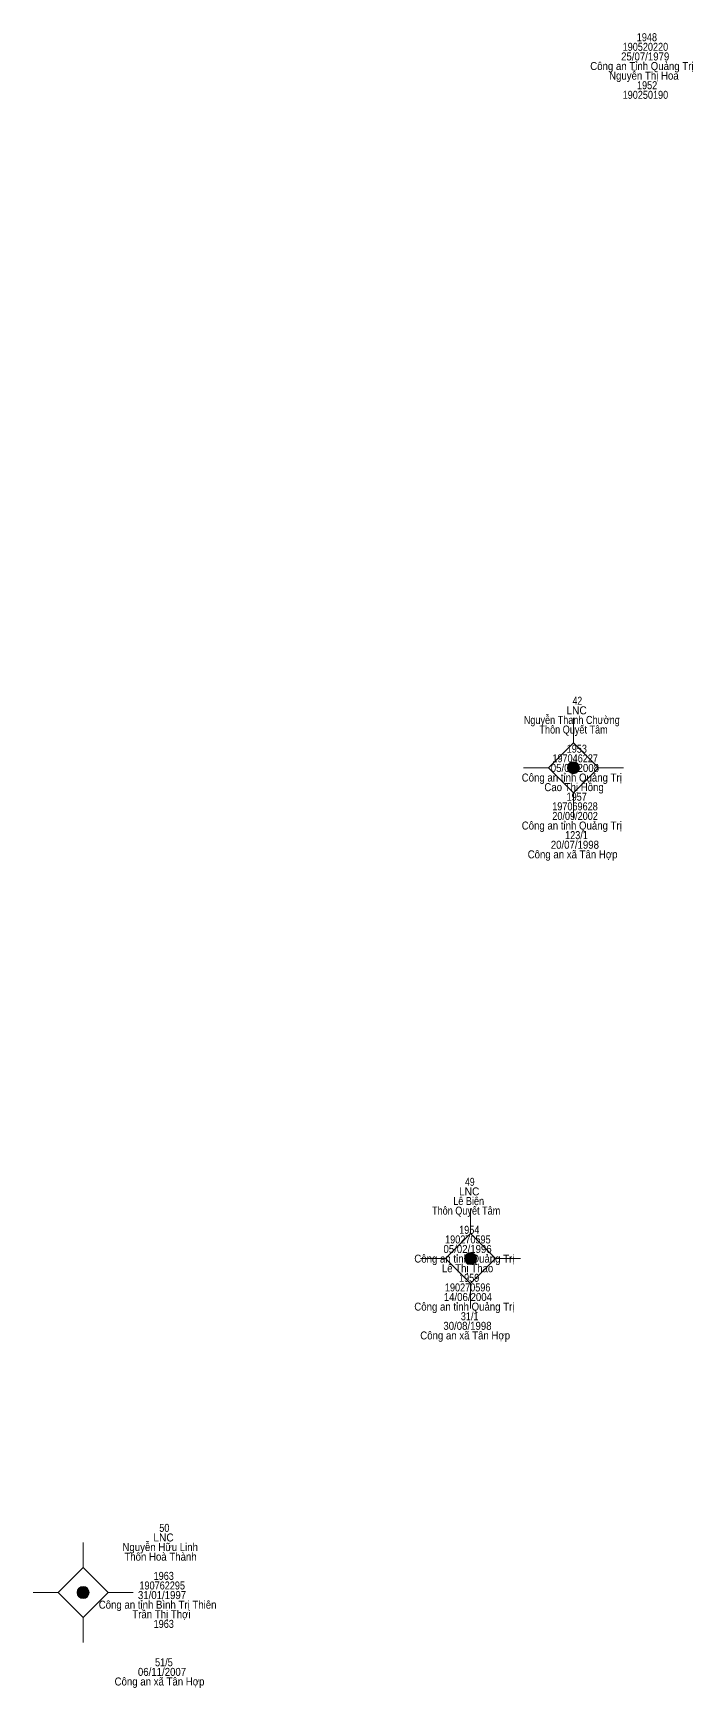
# Model space of a CAD drawing. Header units: metres. Extents: x 548452 to 551009, y 1840956 to 1844548.
# Drawn here: x 550772.2 to 550805.2, y 1841785.5 to 1841868.3 of the extents above; entities that cross this region are included whole.
import ezdxf
from ezdxf.enums import TextEntityAlignment as Align

# ---------------------------------------------------------------- set-up
doc = ezdxf.new("R2010")
doc.units = ezdxf.units.M
doc.header["$LTSCALE"] = 0.16
doc.layers.add('11', color=7, linetype='Continuous', lineweight=13)
doc.layers.add('15', color=7, linetype='Continuous')

msp = doc.modelspace()

# ---------------------------------------------------------------- hatches: boundary and pattern name
at = {"layer": '11'}
for points in [[(550799.4795, 1841831.55, 1), (550798.8795, 1841831.55, 1)], [(550794.3395, 1841807.01, 1), (550793.7395, 1841807.01, 1)], [(550774.9695, 1841790.32, 1), (550774.3695, 1841790.32, 1)]]:
    msp.add_hatch(color=256, dxfattribs=at).paths.add_polyline_path(points)

# ---------------------------------------------------------------- linework, layer by layer
for p, q in [((550799.18, 1841834.05), (550799.18, 1841832.8)), ((550797.93, 1841831.55), (550796.68, 1841831.55)), ((550801.68, 1841831.55), (550800.43, 1841831.55)), ((550799.18, 1841830.3), (550799.18, 1841829.05)), ((550794.04, 1841809.51), (550794.04, 1841808.26)), ((550792.79, 1841807.01), (550791.54, 1841807.01)), ((550796.54, 1841807.01), (550795.29, 1841807.01)), ((550794.04, 1841805.76), (550794.04, 1841804.51)), ((550774.67, 1841792.82), (550774.67, 1841791.57)), ((550773.42, 1841790.32), (550772.17, 1841790.32)), ((550777.17, 1841790.32), (550775.92, 1841790.32)), ((550774.67, 1841789.07), (550774.67, 1841787.82))]:
    msp.add_line(p, q, dxfattribs=at)
for points in [[(550799.18, 1841832.8), (550797.93, 1841831.55), (550799.18, 1841830.3), (550800.43, 1841831.55)], [(550794.04, 1841808.26), (550792.79, 1841807.01), (550794.04, 1841805.76), (550795.29, 1841807.01)], [(550774.67, 1841791.57), (550773.42, 1841790.32), (550774.67, 1841789.07), (550775.92, 1841790.32)]]:
    msp.add_lwpolyline(points, close=True, dxfattribs=at)
for centre in [(550799.1795, 1841831.55), (550794.0395, 1841807.01), (550774.6695, 1841790.32)]:
    msp.add_circle(centre, 0.3, dxfattribs=at)

# ---------------------------------------------------------------- texts
at = {"layer": '15'}
for s, width, p in [('190520220', 0.85, (550802.78, 1841867.39)), ('1948', 0.85, (550802.855, 1841867.87)), ('Công an Tỉnh Quảng Trị', 0.9, (550802.605, 1841866.43)), ('25/07/1979', 0.9, (550802.77, 1841866.91)), ('Nguyễn Thị Hoa', 0.9, (550802.705, 1841865.95)), ('190250190', 0.85, (550802.78, 1841864.99)), ('1952', 0.85, (550802.865, 1841865.47)), ('LNC', 0.95, (550799.34, 1841834.22)), ('42', 0.8, (550799.38, 1841834.7)), ('Nguyễn Thanh Chường', 0.85, (550799.1, 1841833.74)), ('Thôn Quyết Tâm', 0.85, (550799.19, 1841833.26)), ('197046227', 0.85, (550799.27, 1841831.82)), ('1953', 0.85, (550799.35, 1841832.3)), ('Công an tỉnh Quảng Trị', 0.9, (550799.1, 1841830.86)), ('05/08/2008', 0.9, (550799.255, 1841831.34)), ('Cao Thị Hồng', 0.9, (550799.215, 1841830.38)), ('197069628', 0.85, (550799.26, 1841829.42)), ('1957', 0.85, (550799.345, 1841829.9)), ('Công an tỉnh Quảng Trị', 0.9, (550799.1, 1841828.46)), ('20/09/2002', 0.85, (550799.265, 1841828.94)), ('20/07/1998', 0.9, (550799.255, 1841827.5)), ('123/1', 0.85, (550799.335, 1841827.98)), ('Công an xã Tân Hợp', 0.9, (550799.14, 1841827.02)), ('LNC', 0.95, (550793.97, 1841810.17)), ('49', 0.8, (550794.005, 1841810.65)), ('Thôn Quyết Tâm', 0.85, (550793.82, 1841809.21)), ('Lê Biên', 0.85, (550793.945, 1841809.69)), ('190270595', 0.85, (550793.905, 1841807.77)), ('1954', 0.85, (550793.975, 1841808.25)), ('Công an tỉnh Quảng Trị', 0.9, (550793.73, 1841806.81)), ('05/02/1996', 0.9, (550793.89, 1841807.29)), ('Lê Thị Thao', 0.9, (550793.89, 1841806.33)), ('190270596', 0.85, (550793.895, 1841805.37)), ('1959', 0.85, (550793.97, 1841805.85)), ('Công an tỉnh Quảng Trị', 0.9, (550793.73, 1841804.41)), ('14/06/2004', 0.9, (550793.905, 1841804.89)), ('30/08/1998', 0.9, (550793.885, 1841803.45)), ('31/1', 0.85, (550793.995, 1841803.93)), ('Công an xã Tân Hợp', 0.9, (550793.77, 1841802.97)), ('LNC', 0.95, (550778.69, 1841792.87)), ('50', 0.85, (550778.73, 1841793.35)), ('Nguyễn Hữu Linh', 0.9, (550778.525, 1841792.39)), ('Thôn Hoà Thành', 0.9, (550778.54, 1841791.91)), ('190762295', 0.85, (550778.625, 1841790.47)), ('1963', 0.85, (550778.7, 1841790.95)), ('Công an tỉnh Bình Trị Thiên', 0.9, (550778.395, 1841789.51)), ('31/01/1997', 0.9, (550778.615, 1841789.99)), ('Trần Thị Thợi', 0.9, (550778.585, 1841789.03)), ('1963', 0.85, (550778.7, 1841788.55)), ('06/11/2007', 0.9, (550778.615, 1841786.15)), ('51/5', 0.85, (550778.71, 1841786.63)), ('Công an xã Tân Hợp', 0.9, (550778.49, 1841785.67))]:
    msp.add_text(s, height=0.4, dxfattribs=dict(at, width=width)).set_placement(p, align=Align.CENTER)

doc.saveas('drawing.dxf')
